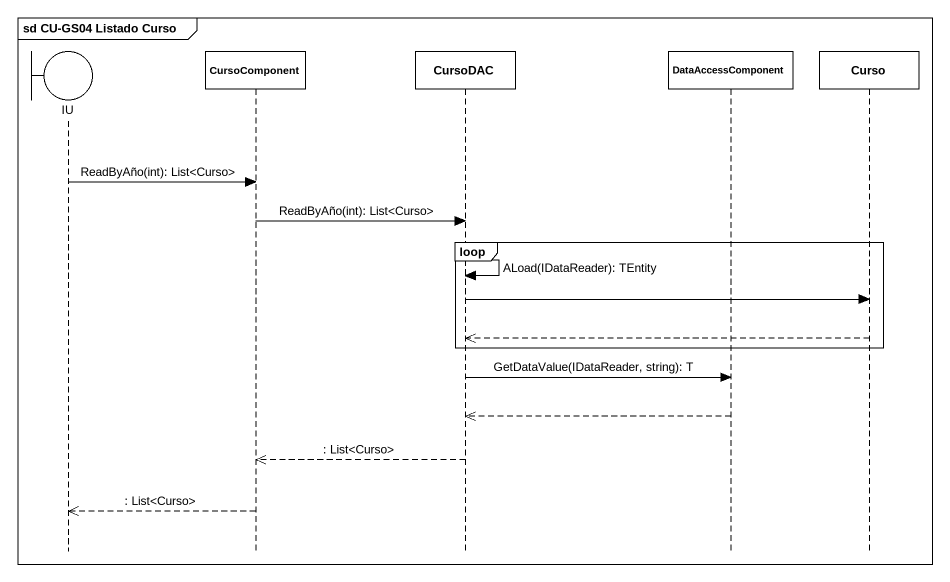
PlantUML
@startuml
mainframe sd CU-GS04 Listado Curso
hide footbox
boundary IU
participant CursoComponent
participant CursoDAC
participant DataAccessComponent
participant Curso

IU -> CursoComponent : ReadByAño(int): List<Curso>
CursoComponent -> CursoDAC : ReadByAño(int): List<Curso>
loop
  CursoDAC -> CursoDAC : ALoad(IDataReader): TEntity
  CursoDAC -> Curso
  Curso -->> CursoDAC
end
CursoDAC -> DataAccessComponent : GetDataValue(IDataReader, string): T
DataAccessComponent -->> CursoDAC
CursoDAC -->> CursoComponent : : List<Curso>
CursoComponent -->> IU : : List<Curso>
@enduml
